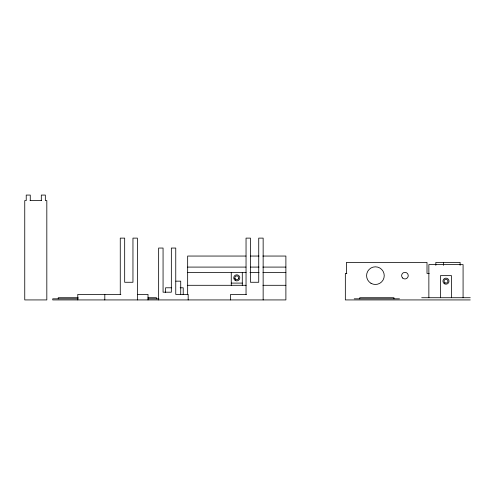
<?xml version="1.0" encoding="UTF-8"?>
<svg xmlns="http://www.w3.org/2000/svg" width="495" height="495" viewBox="0 0 495 495"><rect width="100%" height="100%" fill="white"/><g stroke="black" fill="none" stroke-linecap="round" stroke-linejoin="round"><path stroke-width="0.74" d="M238.448 278.815L238.64 278.351M30.053 200.593L41.524 200.593M245.984 256.051L187.661 256.051L187.661 294.537M250.588 256.051L259.027 256.051M262.864 256.051L285.887 256.051L285.887 299.927L52.73 299.927L52.73 298.819L78.198 298.819M187.661 267.09L245.984 267.09M250.588 267.09L259.027 267.09M262.864 267.09L285.887 267.09M187.661 272.609L246.114 272.609M249.938 272.609L259.12 272.609M262.944 272.609L285.887 272.609M346.871 273.438L345.337 273.438L345.337 299.927L470.25 299.927M429.214 273.438L427.006 273.438L427.006 262.399L346.438 262.399L346.438 273.438M175.861 281.16L180.725 281.16L180.725 294.407M231.258 283.097L242.29 283.097M187.661 285.299L246.114 285.299M262.944 285.299L285.887 285.299M171.703 287.787L165.559 287.787L165.559 292.335M180.131 287.787L183.218 287.787L183.218 294.661M120.898 294.407L77.777 294.407L77.777 299.927M137.338 294.407L148.017 294.407L148.017 299.927M246.491 294.407L230.59 294.407L230.59 299.927M78.198 297.718L58.243 297.718L58.243 298.819M148.011 297.718L156.476 297.718L156.476 298.819M421.69 297.718L470.25 297.718M148.03 298.819L158.914 298.819M354.228 298.819L399.477 298.819M234.908 278.351L235.1 278.815M463.079 297.718L463.079 264.608L428.862 264.608L428.862 297.718M460.115 265.345L460.115 262.399L435.835 262.399L435.835 265.345M451.489 297.718L451.489 275.647L440.451 275.647L440.451 297.718M443.563 262.399L443.563 265.345M393.958 298.819L393.958 297.718L359.747 297.718L359.747 298.819M263.148 299.927L263.148 238.12L258.73 238.12L258.73 282.268L250.451 282.268L250.451 238.12L246.04 238.12L246.04 294.407M242.29 272.609L242.29 285.299M231.258 272.609L231.258 285.299M188.174 299.927L188.174 294.407L175.756 294.407L175.756 248.051L171.344 248.051L171.344 292.199L163.065 292.199L163.065 248.051L158.647 248.051L158.647 299.927M137.369 299.927L137.369 238.12L132.957 238.12L132.957 282.268L124.678 282.268L124.678 238.12L120.266 238.12L120.266 294.407M104.81 294.407L104.81 299.927M41.308 200.593L41.308 195.073L45.342 195.073L45.342 200.593L46.821 200.593L46.821 299.927L24.75 299.927L24.75 200.593L26.229 200.593L26.229 195.073L30.269 195.073L30.269 200.593M444.454 283.79A3.038 3.038 0 0 0 449.002 281.16A3.038 3.038 0 0 0 444.454 278.537A3.038 3.038 0 0 0 444.454 283.79M445.005 282.837A1.931 1.931 0 0 0 447.901 281.16A1.931 1.931 0 0 0 445.005 279.489A1.931 1.931 0 0 0 445.005 282.837M235.806 279.526A1.931 1.931 0 0 0 238.708 277.85A1.931 1.931 0 0 0 235.806 276.179A1.931 1.931 0 0 0 235.806 279.526M235.255 280.479A3.038 3.038 0 0 0 239.809 277.85A3.038 3.038 0 0 0 235.255 275.22A3.038 3.038 0 0 0 235.255 280.479M370.996 283.288A8.83 8.83 0 0 0 384.238 275.647A8.83 8.83 0 0 0 370.996 267.999A8.83 8.83 0 0 0 370.996 283.288M402.59 277.986A3.31 3.31 0 0 0 408.134 276.501A3.31 3.31 0 0 0 404.075 272.448A3.31 3.31 0 0 0 402.59 277.986"/></g></svg>
